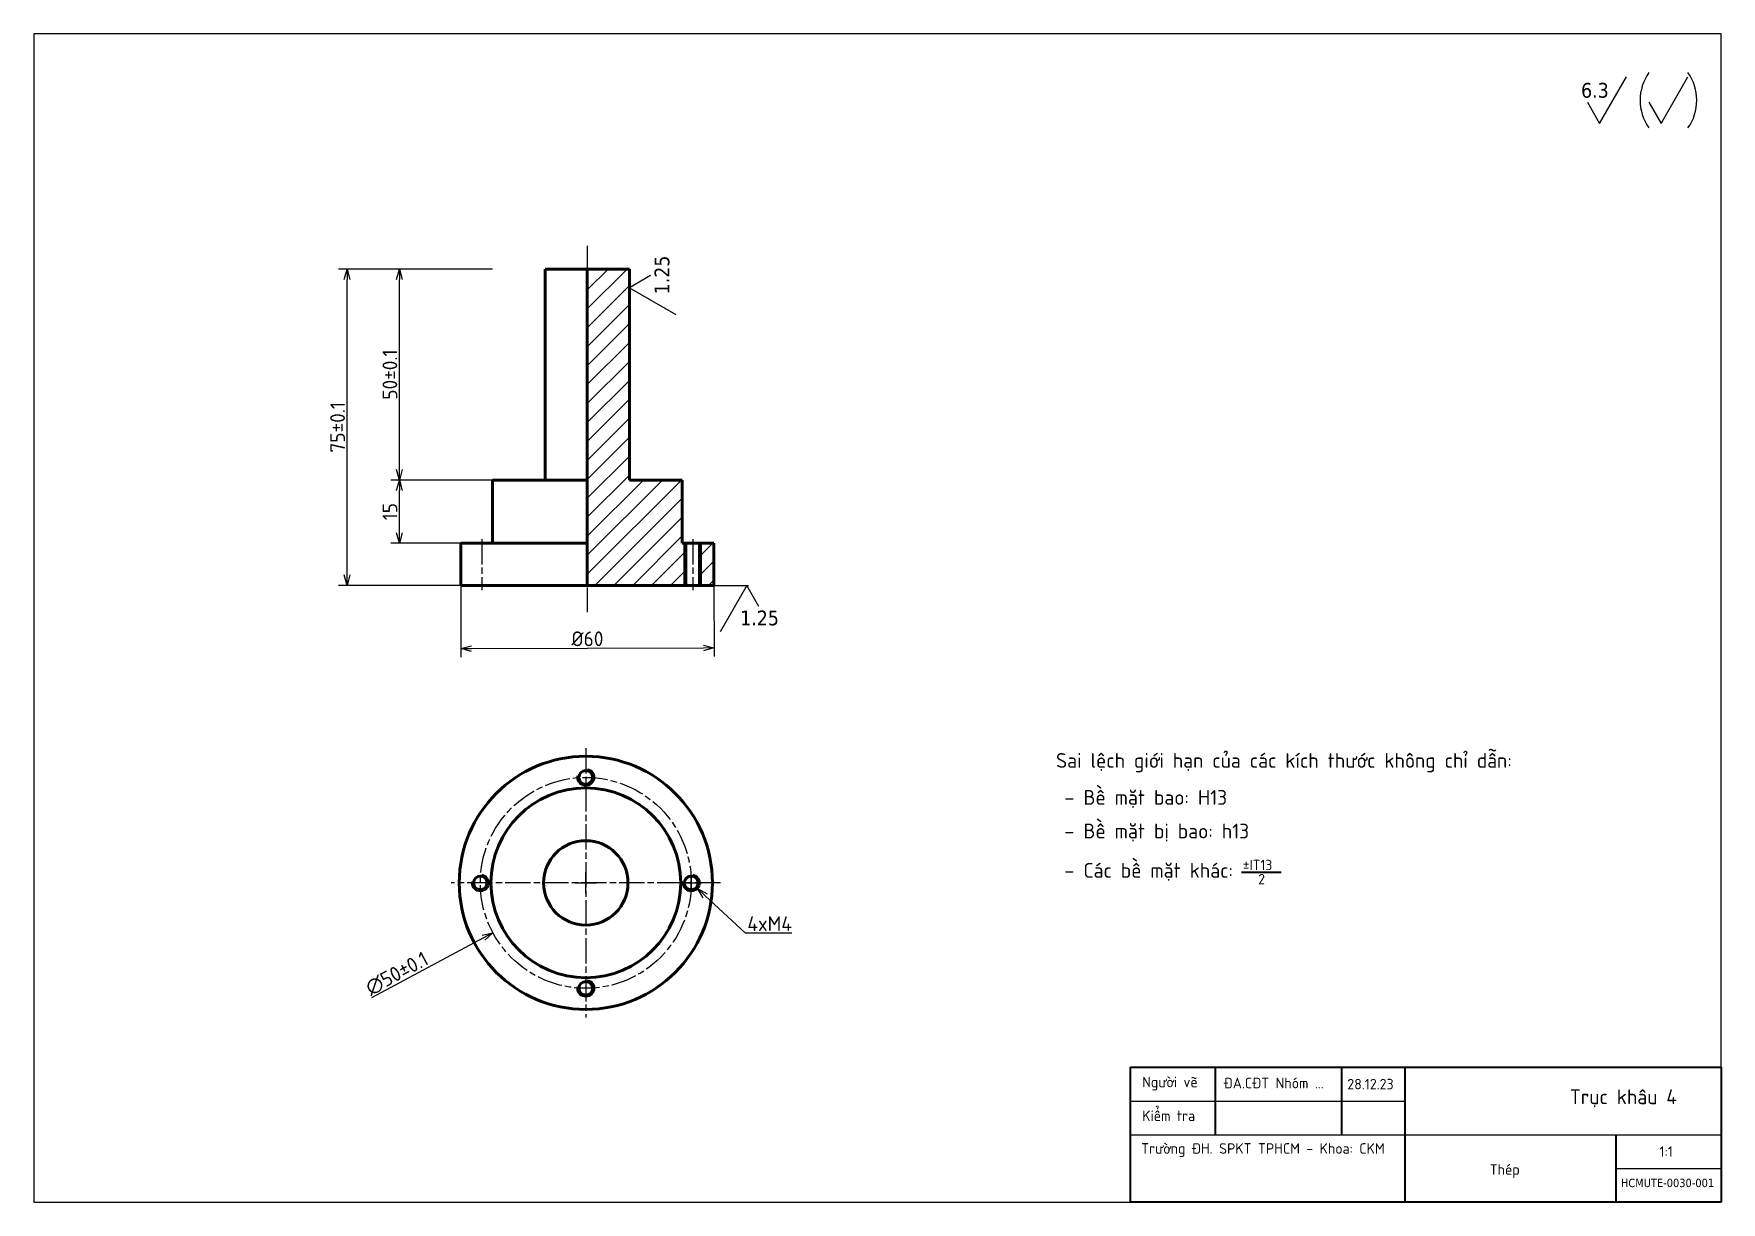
# Paper-space layout 'Sheet' of a CAD drawing. Header units: millimetres. Extents: x 10 to 410, y 10 to 287.
# The model-space entities are those that its viewports show. They can reach past a viewport. Long polylines and large blocks are cut down to what shows.
import ezdxf

# ---------------------------------------------------------------- set-up
doc = ezdxf.new("R2010")
doc.units = ezdxf.units.MM
doc.linetypes.add('AM_ISO08W050x2', pattern=[9, 6, -0.75, 1.5, -0.75])
doc.layers.add('Hatch (ISO)', color=7, linetype='Continuous', lineweight=25, true_color=0xff0080)
for name, color, linetype, lineweight in [('NetDam', 7, 'Continuous', 35), ('Netmanh', 5, 'Continuous', 13), ('Symbol (ISO)', 7, 'Continuous', 25), ('Visible (ISO)', 7, 'Continuous', 50), ('Visible Narrow (ISO)', 7, 'Continuous', 35)]:
    doc.layers.add(name, color=color, linetype=linetype, lineweight=lineweight)
doc.styles.add('Note Text (ISO)', font='tcvn+7284-2003r.ttf')
doc.dimstyles.new('Default (ISO)$0', dxfattribs={"dimtxt": 3.5, "dimasz": 2.5, "dimexe": 2, "dimexo": 0, "dimgap": 0.5, "dimtad": 1, "dimtxsty": 'Note Text (ISO)', "dimblk": 'OPEN30', "dimblk1": 'OPEN30', "dimblk2": 'OPEN90', "dimcen": 2.5, "dimclrd": 256, "dimclre": 256, "dimclrt": 256, "dimazin": 0, "dimtfac": 1, "dimtofl": 0, "dimtmove": 0, "dimatfit": 3, "dimldrblk": 'OPEN30', "dimfxl": 1, "dimtolj": 1, "dimtzin": 0, "dimlwd": -1, "dimlwe": -1, "dimarcsym": 0})
doc.dimstyles.new('Default (ISO)$3', dxfattribs={"dimtxt": 3.5, "dimasz": 2.5, "dimexe": 2, "dimexo": 0, "dimgap": 0.5, "dimtad": 1, "dimtxsty": 'Note Text (ISO)', "dimblk": 'OPEN30', "dimblk1": 'OPEN30', "dimblk2": 'OPEN90', "dimcen": 2.5, "dimclrd": 256, "dimclre": 256, "dimclrt": 256, "dimazin": 0, "dimtfac": 1, "dimtofl": 0, "dimtmove": 0, "dimatfit": 0, "dimldrblk": 'OPEN30', "dimfxl": 1, "dimtolj": 1, "dimtzin": 0, "dimlwd": -1, "dimlwe": -1, "dimarcsym": 0})
doc.dimstyles.new('Default (ISO)$4', dxfattribs={"dimtxt": 3.5, "dimasz": 2.5, "dimexe": 2, "dimexo": 0, "dimgap": 0.5, "dimtad": 1, "dimtih": 1, "dimtoh": 1, "dimtxsty": 'Note Text (ISO)', "dimblk": 'OPEN30', "dimblk1": 'OPEN30', "dimblk2": 'OPEN90', "dimcen": 2.5, "dimclrd": 256, "dimclre": 256, "dimclrt": 256, "dimazin": 0, "dimtfac": 1, "dimtofl": 0, "dimtmove": 0, "dimatfit": 3, "dimldrblk": 'OPEN30', "dimfxl": 1, "dimtolj": 1, "dimtzin": 0, "dimlwd": -1, "dimlwe": -1, "dimarcsym": 0})

# ---------------------------------------------------------------- blocks, each defined once
blk = doc.blocks.new('_Open30')
at = {"color": 0, "linetype": 'ByBlock', "lineweight": -2}
for p, q in [((-1, 0.27), (0, 0)), ((0, 0), (-1, -0.27)), ((0, 0), (-1, 0))]:
    blk.add_line(p, q, dxfattribs=at)
blk = doc.blocks.new('*D10')
at = {"layer": 'Defpoints', "color": 0, "transparency": 16777216}
for p in [(162.88, 97.55), (118.84, 73.88)]:
    blk.add_point(p, dxfattribs=at)
at = {"layer": 'Netmanh', "transparency": 16777216}
for p, q in [((140.86, 83.21), (140.86, 88.21)), ((138.36, 85.71), (143.36, 85.71))]:
    blk.add_line(p, q, dxfattribs=at)
at = {"layer": 'Netmanh', "linetype": 'Continuous', "transparency": 16777216}
blk.add_line((116.64, 72.7), (90.09, 58.43), dxfattribs=at)
at = {"layer": 'Netmanh', "transparency": 16777216, "xscale": 2.5, "yscale": 2.5, "zscale": 2.5, "rotation": 28.25282538116184}
blk.add_blockref('_Open30', (118.84, 73.88), dxfattribs=at)
at = {"layer": 'Netmanh', "transparency": 16777216, "insert": (96.09, 64.21), "char_height": 3.5, "attachment_point": 5, "rotation": 28.2528, "style": 'Note Text (ISO)'}
blk.add_mtext('\\A1;∅50%%P0.1', dxfattribs=at)
blk = doc.blocks.new('_Open90')
at = {"color": 0, "linetype": 'ByBlock', "lineweight": -2}
for p, q in [((0, 0), (-1, 0)), ((-0.5, 0.5), (0, 0)), ((0, 0), (-0.5, -0.5))]:
    blk.add_line(p, q, dxfattribs=at)
blk = doc.blocks.new('*D11')
at = {"layer": 'Defpoints', "color": 0, "transparency": 16777216}
for p in [(165.86, 85.71), (167.33, 84.35)]:
    blk.add_point(p, dxfattribs=at)
at = {"layer": 'Netmanh', "transparency": 16777216}
for p, q in [((165.86, 83.21), (165.86, 88.21)), ((163.36, 85.71), (168.36, 85.71))]:
    blk.add_line(p, q, dxfattribs=at)
at = {"layer": 'Netmanh', "linetype": 'Continuous', "transparency": 16777216}
for p, q in [((178.69, 73.8), (169.16, 82.65)), ((189.69, 73.8), (178.69, 73.8))]:
    blk.add_line(p, q, dxfattribs=at)
at = {"layer": 'Netmanh', "transparency": 16777216, "xscale": 2.5, "yscale": 2.5, "zscale": 2.5, "rotation": 137.111161368765}
blk.add_blockref('_Open30', (167.33, 84.35), dxfattribs=at)
at = {"layer": 'Netmanh', "transparency": 16777216, "insert": (184.44, 76.05), "char_height": 3.5, "attachment_point": 5, "style": 'Note Text (ISO)'}
blk.add_mtext('\\A1;4xM4', dxfattribs=at)
blk = doc.blocks.new('*D12')
at = {"layer": 'Defpoints', "color": 0, "transparency": 16777216}
for p in [(111.21, 156.21), (171.21, 156.36), (171.24, 141.39)]:
    blk.add_point(p, dxfattribs=at)
at = {"layer": 'Netmanh', "linetype": 'Continuous', "transparency": 16777216}
for p, q in [((111.21, 156.21), (111.25, 139.24)), ((171.21, 156.36), (171.25, 139.39)), ((113.74, 141.25), (168.74, 141.39))]:
    blk.add_line(p, q, dxfattribs=at)
at = {"layer": 'Netmanh', "transparency": 16777216, "xscale": 2.5, "yscale": 2.5, "zscale": 2.5}
for p, rotation in [((111.24, 141.24), 180.1415398762733), ((171.24, 141.39), 0.1415398762733434)]:
    blk.add_blockref('_Open30', p, dxfattribs=dict(at, rotation=rotation))
at = {"layer": 'Netmanh', "transparency": 16777216, "insert": (141.24, 143.57), "char_height": 3.5, "attachment_point": 5, "rotation": 0.1415, "style": 'Note Text (ISO)'}
blk.add_mtext('\\A1;%%C60', dxfattribs=at)
blk = doc.blocks.new('*D13')
at = {"layer": 'Defpoints', "color": 0, "transparency": 16777216}
for p in [(96.67, 181.21), (118.71, 181.21), (118.71, 166.21)]:
    blk.add_point(p, dxfattribs=at)
at = {"layer": 'Netmanh', "linetype": 'Continuous', "transparency": 16777216}
for p, q in [((118.71, 181.21), (94.67, 181.21)), ((96.67, 168.71), (96.67, 178.71)), ((118.71, 166.21), (94.67, 166.21))]:
    blk.add_line(p, q, dxfattribs=at)
at = {"layer": 'Netmanh', "transparency": 16777216, "xscale": 2.5, "yscale": 2.5, "zscale": 2.5}
for p, rotation in [((96.67, 181.21), 90), ((96.67, 166.21), 270)]:
    blk.add_blockref('_Open30', p, dxfattribs=dict(at, rotation=rotation))
at = {"layer": 'Netmanh', "transparency": 16777216, "insert": (94.42, 173.71), "char_height": 3.5, "attachment_point": 5, "rotation": 90, "style": 'Note Text (ISO)'}
blk.add_mtext('\\A1;15', dxfattribs=at)
blk = doc.blocks.new('*D14')
at = {"layer": 'Defpoints', "color": 0, "transparency": 16777216}
for p in [(96.67, 231.21), (118.71, 231.21), (118.71, 181.21)]:
    blk.add_point(p, dxfattribs=at)
at = {"layer": 'Netmanh', "linetype": 'Continuous', "transparency": 16777216}
for p, q in [((118.71, 231.21), (94.67, 231.21)), ((96.67, 183.71), (96.67, 228.71)), ((118.71, 181.21), (94.67, 181.21))]:
    blk.add_line(p, q, dxfattribs=at)
at = {"layer": 'Netmanh', "transparency": 16777216, "xscale": 2.5, "yscale": 2.5, "zscale": 2.5}
for p, rotation in [((96.67, 231.21), 90), ((96.67, 181.21), 270)]:
    blk.add_blockref('_Open30', p, dxfattribs=dict(at, rotation=rotation))
at = {"layer": 'Netmanh', "transparency": 16777216, "insert": (94.42, 206.21), "char_height": 3.5, "attachment_point": 5, "rotation": 90, "style": 'Note Text (ISO)'}
blk.add_mtext('\\A1;50%%P0.1', dxfattribs=at)
blk = doc.blocks.new('*D15')
at = {"layer": 'Defpoints', "color": 0, "transparency": 16777216}
for p in [(84.27, 231.21), (111.21, 231.21), (111.21, 156.21)]:
    blk.add_point(p, dxfattribs=at)
at = {"layer": 'Netmanh', "linetype": 'Continuous', "transparency": 16777216}
for p, q in [((111.21, 231.21), (82.27, 231.21)), ((84.27, 158.71), (84.27, 228.71)), ((111.21, 156.21), (82.27, 156.21))]:
    blk.add_line(p, q, dxfattribs=at)
at = {"layer": 'Netmanh', "transparency": 16777216, "xscale": 2.5, "yscale": 2.5, "zscale": 2.5}
for p, rotation in [((84.27, 231.21), 90), ((84.27, 156.21), 270)]:
    blk.add_blockref('_Open30', p, dxfattribs=dict(at, rotation=rotation))
at = {"layer": 'Netmanh', "transparency": 16777216, "insert": (82.02, 193.71), "char_height": 3.5, "attachment_point": 5, "rotation": 90, "style": 'Note Text (ISO)'}
blk.add_mtext('\\A1;75%%P0.1', dxfattribs=at)

msp = doc.modelspace()

# ---------------------------------------------------------------- hatches: boundary and pattern name
at = {"layer": 'Netmanh'}
h = msp.add_hatch(dxfattribs=at)
h.set_pattern_fill('ANSI31', color=256)
h.paths.add_polyline_path([(193.38, 361.77), (192.88, 361.77), (192.88, 376.77), (180.38, 376.77), (180.38, 426.77), (170.38, 426.77), (170.38, 376.77), (170.38, 361.77), (170.38, 351.77), (193.38, 351.77)])
h.paths.add_polyline_path([(193.76, 361.77), (193.38, 361.77), (193.38, 351.77), (193.76, 351.77)])
h.paths.add_polyline_path([(197.38, 361.77), (197, 361.77), (197, 351.77), (197.38, 351.77)])
h.paths.add_polyline_path([(200.38, 361.77), (197.38, 361.77), (197.38, 351.77), (200.23, 351.77), (200.38, 351.92)])

# ---------------------------------------------------------------- linework, layer by layer
at = {"layer": 'Hatch (ISO)', "linetype": 'Continuous'}
msp.add_line((200.23, 351.77), (200.38, 351.92), dxfattribs=at)
at = {"layer": 'Netmanh', "linetype": 'AM_ISO08W050x2'}
for p, q in [((170.38, 432.26), (170.38, 345.41)), ((145.38, 362.76), (145.38, 350.64)), ((195.38, 362.76), (195.38, 350.64)), ((170.03, 313.18), (170.03, 249.37)), ((201.94, 281.27), (138.13, 281.27))]:
    msp.add_line(p, q, dxfattribs=at)
msp.add_circle((170.03, 281.27), 25, dxfattribs=at)
at = {"layer": 'Visible (ISO)'}
for p, q in [((160.38, 376.77), (160.38, 426.77)), ((170.38, 426.77), (160.38, 426.77)), ((170.38, 426.77), (180.38, 426.77)), ((170.38, 376.77), (170.38, 426.77)), ((180.38, 426.77), (180.38, 376.77)), ((147.88, 361.77), (147.88, 376.77)), ((170.38, 376.77), (147.88, 376.77)), ((170.38, 361.77), (170.38, 376.77)), ((180.38, 376.77), (192.88, 376.77)), ((192.88, 376.77), (192.88, 361.77)), ((140.38, 351.77), (140.38, 361.77)), ((170.38, 361.77), (140.38, 361.77)), ((170.38, 351.77), (170.38, 361.77)), ((192.88, 361.77), (193.76, 361.77)), ((193.76, 361.77), (197, 361.77)), ((193.76, 361.77), (193.76, 351.77)), ((197, 351.77), (197, 361.77)), ((197, 361.77), (200.38, 361.77)), ((200.38, 351.77), (200.38, 361.77)), ((170.38, 351.77), (140.38, 351.77)), ((193.76, 351.77), (170.38, 351.77)), ((197, 351.77), (193.76, 351.77)), ((200.38, 351.77), (197, 351.77))]:
    msp.add_line(p, q, dxfattribs=at)
for centre, radius in [((170.03, 281.27), 30), ((170.03, 306.27), 1.62), ((170.03, 281.27), 22.5), ((170.03, 281.27), 10), ((145.03, 281.27), 1.62), ((195.03, 281.27), 1.62), ((170.03, 256.27), 1.62)]:
    msp.add_circle(centre, radius, dxfattribs=at)
at = {"layer": 'Visible Narrow (ISO)'}
for p, q in [((193.38, 361.77), (193.38, 351.77)), ((197.38, 351.77), (197.38, 361.77))]:
    msp.add_line(p, q, dxfattribs=at)
at = {"layer": 'Visible Narrow (ISO)', "extrusion": (0, 0, -1)}
for centre in [(-170.03, 306.27), (-145.03, 281.27), (-195.03, 281.27), (-170.03, 256.27)]:
    msp.add_arc(centre, 2, 100, 10, dxfattribs=at)

psp = doc.layouts.new('Sheet')

# ---------------------------------------------------------------- linework, layer by layer
at = {"layer": 'NetDam', "linetype": 'Continuous', "lineweight": 35}
psp.add_line((296.3164, 88.232), (305.6697, 88.232), dxfattribs=at)
at = {"layer": 'NetDam'}
for p, q in [((270, 42), (410, 42)), ((270, 10), (270, 42)), ((290, 42), (290, 26)), ((320, 42), (320, 26)), ((335, 42), (335, 10)), ((410, 42), (410, 10)), ((385, 26), (385, 10)), ((410, 10), (270, 10))]:
    psp.add_line(p, q, dxfattribs=at)
at = {"layer": 'Netmanh'}
for p, q in [((156.2053, 229.6798), (151.2053, 226.793)), ((151.2053, 226.793), (162.2053, 220.4422)), ((171.2053, 156.2136), (179.4348, 156.2136)), ((179.0239, 156.2136), (172.673, 145.2136)), ((181.9106, 151.2136), (179.0239, 156.2136)), ((270, 34), (335, 34)), ((270, 26), (410, 26)), ((385, 18), (410, 18))]:
    psp.add_line(p, q, dxfattribs=at)
at = {"layer": 'Symbol (ISO)'}
for p, q in [((381.1792, 265.7468), (387.5301, 276.7468)), ((395.7536, 265.7468), (402.1044, 276.7468)), ((378.2925, 270.7468), (381.1792, 265.7468)), ((392.8668, 270.7468), (395.7536, 265.7468))]:
    psp.add_line(p, q, dxfattribs=at)
for centre, start, end in [((402.0317, 271.2468), 144.447189, 215.552811), ((392.9395, 271.2468), 324.447189, 35.552811)]:
    psp.add_arc(centre, 11.2649, start, end, dxfattribs=at)

# ---------------------------------------------------------------- texts
at = {"layer": 'NetDam', "attachment_point": 1}
for s, insert, char_height in [('{\\fTCVN 7284|b0|i0|c0|p34;Sai lệch giới hạn của các kích thước không chỉ dẫn:}', (252.3088, 116.4826), 3.5), ('{\\fTCVN 7284|b0|i0|c0|p34; – Bề mặt bao: H13}', (252.1296, 107.7198), 3.5), ('{\\fTCVN 7284|b0|i0|c0|p34; – Bề mặt bị bao: h13}', (252.1296, 99.7511), 3.5), ('{\\fTCVN 7284|b0|i0|c0|p34; – Các bề mặt khác: }', (252.1296, 90.4217), 3.5), ('{\\fTCVN 7284|b0|i0|c0|p34;±IT13}', (296.581, 91.1678), 2.45), ('{\\fTCVN 7284|b0|i0|c0|p34;2}', (300.2502, 87.8237), 2.45), ('{\\fTCVN 7284|b0|i0|c0|p34;Người vẽ}', (272.75, 39.75), 2.5), ('{\\fTCVN 7284|b0|i0|c0|p34;ĐA.CĐT Nhóm ...}', (292.04, 39.5113), 2.5), ('{\\fTCVN 7284|b0|i0|c0|p34;28.12.23}', (321.374, 39.25), 2.5), ('\\pxqc;{\\fTCVN 7284|b0|i0|c0|p34;Trục khâu 4}', (374.0886, 36.75), 3.5), ('{\\fTCVN 7284|b0|i0|c0|p34;Kiểm tra}', (272.75, 31.75), 2.5), ('{\\fTCVN 7284|b0|i0|c0|p34;Trường ĐH. SPKT TPHCM - Khoa: CKM}', (272.498, 24), 2.5), ('{\\fTCVN 7284|b0|i0|c0|p34;1:1}', (395.374, 23.25), 2.5), ('{\\fTCVN 7284|b0|i0|c0|p34;Thép}', (355.11, 19), 2.5), ('{\\fTahoma|b0|i0|c0|p34;\\H0.79167x;HCMUTE-0030-001}', (386.2185, 15.5757), 2.5)]:
    psp.add_mtext(s, dxfattribs=dict(at, insert=insert, char_height=char_height))
at = {"layer": 'Netmanh', "insert": (157.1553, 225.2166), "char_height": 3.5, "attachment_point": 1, "rotation": 90}
psp.add_mtext('\\fTahoma|b0|i0;\\W1.;1.25', dxfattribs=at)
at = {"layer": 'Netmanh', "insert": (177.4475, 150.2636), "char_height": 3.5, "attachment_point": 1}
psp.add_mtext('\\fTahoma|b0|i0;\\W1.;1.25', dxfattribs=at)
at = {"layer": 'Symbol (ISO)', "insert": (376.7645, 275.3443), "char_height": 3.5, "attachment_point": 1}
psp.add_mtext('\\fTahoma|b0|i0;\\W1.;6.3', dxfattribs=at)

# ---------------------------------------------------------------- dimensions: what is measured, and where the dimension line sits
at = {"layer": 'Netmanh'}
for base, p1, p2, picture, middle in [((84.2673, 231.2136), (111.2053, 156.2136), (111.2053, 231.2136), '*D15', (82.0173, 193.7136)), ((96.666, 231.2136), (118.7053, 181.2136), (118.7053, 231.2136), '*D14', (94.416, 206.2136))]:
    dim = psp.add_linear_dim(base=base, p1=p1, p2=p2, angle=90, text='<>%%P0.1', dimstyle='Default (ISO)$0', override={"dimlfac": -1}, dxfattribs=at)
    dim.commit()
    dim.dimension.update_dxf_attribs({"geometry": picture, "text_midpoint": middle})
dim = psp.add_linear_dim(base=(96.666, 181.2136), p1=(118.7053, 166.2136), p2=(118.7053, 181.2136), angle=90, dimstyle='Default (ISO)$0', override={"dimlfac": -1}, dxfattribs=at)
dim.commit()
dim.dimension.update_dxf_attribs({"geometry": '*D13', "text_midpoint": (94.416, 173.7136)})
dim = psp.add_aligned_dim(p1=(111.2053, 156.2136), p2=(171.2053, 156.3618), distance=-14.9702, text='%%C<>', dimstyle='Default (ISO)$0', override={"dimlfac": -1}, dxfattribs=at)
dim.commit()
dim.dimension.update_dxf_attribs({"geometry": '*D12', "text_midpoint": (141.2367, 143.5675)})
dim = psp.add_diameter_dim_2p(p1=(162.8815, 97.5475), p2=(118.8381, 73.8793), text='<>%%P0.1', dimstyle='Default (ISO)$3', override={"dimlfac": -1}, dxfattribs=at)
dim.commit()
dim.dimension.update_dxf_attribs({"geometry": '*D10', "text_midpoint": (97.155, 62.2272), "dimtype": 163})
dim = psp.add_radius_dim(center=(165.8598, 85.7134), mpoint=(167.3252, 84.3523), text='4xM4', dimstyle='Default (ISO)$4', override={"dimlfac": -1}, dxfattribs=at)
dim.commit()
dim.dimension.update_dxf_attribs({"geometry": '*D11', "text_midpoint": (184.4361, 73.7992), "dimtype": 164})

# ---------------------------------------------------------------- viewports
at = {"layer": 'NetDam'}
psp.add_viewport(center=(210, 148.5), size=(400, 277), view_center_point=(239.172, 344.0574), view_height=277.000001, dxfattribs=at)

doc.saveas('drawing.dxf')
